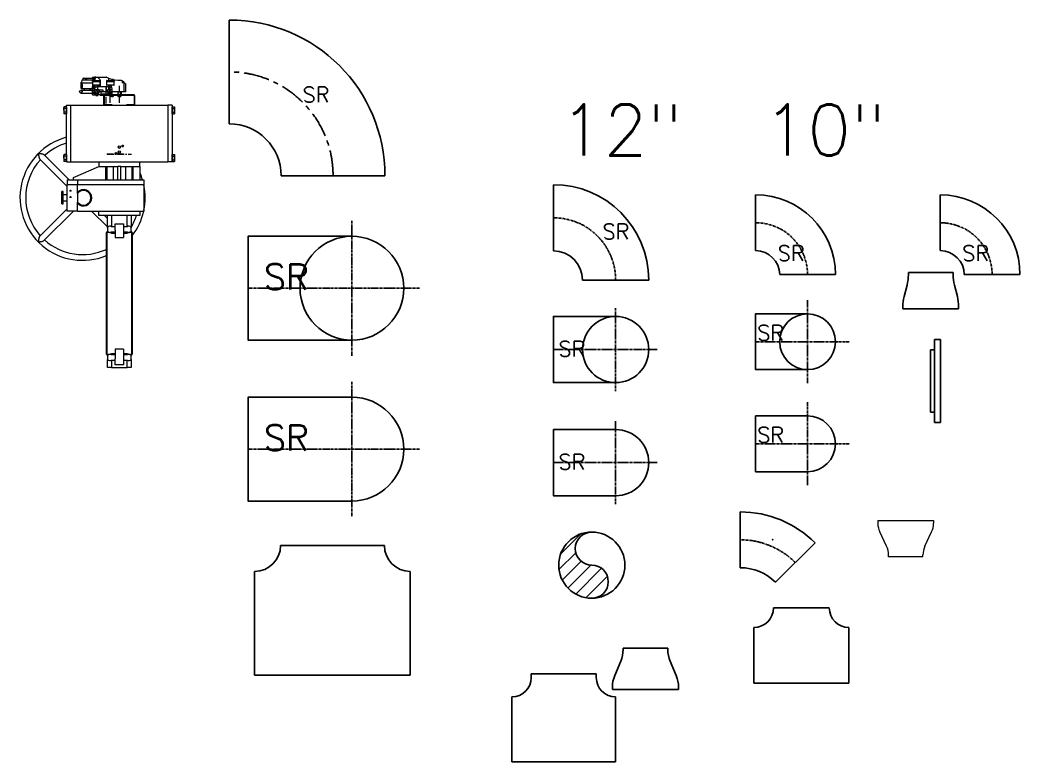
# Model space of a CAD drawing. Extents: x -122301 to 290600, y -29000 to 395522.
# Drawn here: x -121445 to -116550, y 29077 to 32709 of the extents above; entities that cross this region are included whole.
import ezdxf
from ezdxf.enums import TextEntityAlignment as Align

# ---------------------------------------------------------------- set-up
doc = ezdxf.new("R2010")
doc.units = 0
doc.header["$LTSCALE"] = 10
doc.linetypes.add('XFM7P20PV$0$CENTER', pattern=[2, 1.25, -0.25, 0.25, -0.25])
doc.linetypes.add('XFM7P20PV$0$CENTERX2', pattern=[20.32, 12.7, -2.54, 2.54, -2.54])
for name, color, linetype in [('XFM7P20PV$0$M-CWTR-CENT', 252, 'XFM7P20PV$0$CENTER'), ('XFM7P20PV$0$M-HVAC-TEXT', 252, 'Continuous'), ('XFM7P20PV$0$PIPE', 252, 'Continuous')]:
    doc.layers.add(name, color=color, linetype=linetype)
doc.layers.add('XFM7P20PV$0$M-PIPE--4', color=252, linetype='Continuous', lineweight=9)
doc.styles.add('XFM7P20PV$0$Standard', font='txt.shx', dxfattribs={"bigfont": 'chineset.shx'})

# ---------------------------------------------------------------- blocks, each defined once
blk = doc.blocks.new('XFM7P20PV$0$A$C2FAC25FF')
for p, q in [((0, 390.5), (0, 117.5)), ((390.5, 0), (117.5, 0))]:
    blk.add_line(p, q)
for radius in [390.5, 117.5]:
    blk.add_arc((0, 0), radius, 0, 90)
at = {"color": 1, "linetype": 'XFM7P20PV$0$CENTER'}
blk.add_arc((0, 0), 254, 0, 90, dxfattribs=at)
at = {"color": 0, "style": 'XFM7P20PV$0$Standard'}
blk.add_text('SR', height=75, dxfattribs=at).set_placement((108.1, 67.2))
blk = doc.blocks.new('XFM7P20PV$0$A$C4C7F1D6B')
at = {"color": 1, "linetype": 'XFM7P20PV$0$CENTER'}
for p, q in [((0, 203.2), (0, -203.2)), ((203.2, 0), (-254, 0))]:
    blk.add_line(p, q, dxfattribs=at)
at = {"color": 0}
blk.add_lwpolyline([(0, -136.5), (-254, -136.5), (-254, 136.5), (0, 136.5)], dxfattribs=at)
blk.add_circle((0, 0), 136.5, dxfattribs=at)
at = {"color": 0, "style": 'XFM7P20PV$0$Standard'}
blk.add_text('SR', height=75, dxfattribs=at).set_placement((-246.3, 6.2))
blk = doc.blocks.new('XFM7P20PV$0$A$C62BD0E7C')
at = {"color": 1, "linetype": 'XFM7P20PV$0$CENTER'}
for p, q in [((0, 203.2), (0, -203.2)), ((203.2, 0), (-254, 0))]:
    blk.add_line(p, q, dxfattribs=at)
at = {"color": 0}
blk.add_lwpolyline([(0, -136.5), (-254, -136.5), (-254, 136.5), (0, 136.5)], dxfattribs=at)
blk.add_arc((0, 0), 136.5, 270, 90, dxfattribs=at)
at = {"color": 0, "style": 'XFM7P20PV$0$Standard'}
blk.add_text('SR', height=75, dxfattribs=at).set_placement((-246.3, 6.2))
blk = doc.blocks.new('XFM7P20PV$0$A$C59A563D6')
blk.add_line((0, 344.7), (0, 71.6))
at = {"color": 0}
blk.add_line((365.9, 193.1), (172.9, 0), dxfattribs=at)
for radius in [517.5, 244.5]:
    blk.add_arc((0, -172.9), radius, 45, 90)
at = {"color": 1, "linetype": 'XFM7P20PV$0$CENTER'}
blk.add_arc((0, -172.9), 381, 45, 90, dxfattribs=at)
at = {"color": 0}
blk.add_point((157.8, 208.1), dxfattribs=at)
blk = doc.blocks.new('XFM7P20PV$0$R10-8')
for p, q in [((-10.95, 0), (10.95, 0)), ((-10.95, 0), (-10.95, -1.14)), ((10.95, 0), (10.95, -1.14)), ((-11.58, -6.09), (-13.03, -11.77)), ((11.58, -6.09), (13.03, -11.77)), ((-13.65, -17.78), (-13.65, -16.72)), ((13.65, -17.78), (-13.65, -17.78)), ((13.65, -17.78), (13.65, -16.72))]:
    blk.add_line(p, q)
for centre, start, end in [((-30.95, -1.14), 345.6601, 0), ((30.95, -1.14), 180, 194.3399), ((6.35, -16.72), 165.6601, 180), ((-6.35, -16.72), 0, 14.3399)]:
    blk.add_arc(centre, 20, start, end)
blk = doc.blocks.new('XFM7P20PV$0$R10-6')
for p, q in [((-8.41, 0), (-8.41, -0.92)), ((-8.41, 0), (8.41, 0)), ((8.41, 0), (8.41, -0.92)), ((-9.38, -5.21), (-12.69, -12.17)), ((9.38, -5.21), (12.69, -12.17)), ((-13.65, -17.78), (-13.65, -16.46)), ((13.65, -17.78), (-13.65, -17.78)), ((13.65, -17.78), (13.65, -16.46))]:
    blk.add_line(p, q)
for centre, start, end in [((-18.41, -0.92), 334.6007, 0), ((18.41, -0.92), 180, 205.3993), ((-3.65, -16.46), 154.6007, 180), ((3.65, -16.46), 0, 25.3993)]:
    blk.add_arc(centre, 10, start, end)
blk = doc.blocks.new('XFM7P20PV$0$SL250')
at = {"color": 3}
for p, q in [((1.905, -20.32), (1.905, 20.32)), ((4.92125, 20.32), (1.905, 20.32)), ((4.92125, -20.32), (4.92125, 20.32)), ((1.905, 15.24), (0, 15.24)), ((0, -15.24), (0, 15.24)), ((1.905, -15.24), (0, -15.24)), ((4.92125, -20.32), (1.905, -20.32))]:
    blk.add_line(p, q, dxfattribs=at)
blk = doc.blocks.new('XFM7P20PV$0$90h-20')
at = {"ltscale": 1000}
for p, q in [((4.36, 25.4), (4.36, 76.2)), ((29.76, 0), (80.56, 0))]:
    blk.add_line(p, q, dxfattribs=at)
for radius in [76.2, 25.4]:
    blk.add_arc((4.36, 0), radius, 0, 90, dxfattribs=at)
at = {"layer": 'XFM7P20PV$0$M-CWTR-CENT'}
blk.add_arc((4.36, 0), 50.8, 0, 90, dxfattribs=at)
at = {"style": 'XFM7P20PV$0$Standard'}
blk.add_text('SR', height=7.5, dxfattribs=at).set_placement((40.28, 35.92))
blk = doc.blocks.new('XFM7P20PV$0$A$C55B6002B')
at = {"color": 1, "linetype": 'XFM7P20PV$0$CENTER'}
for p, q in [((0, 330.2), (0, -330.2)), ((330.2, 0), (-508, 0))]:
    blk.add_line(p, q, dxfattribs=at)
at = {"color": 0}
blk.add_lwpolyline([(0, -254), (-508, -254), (-508, 254), (0, 254)], dxfattribs=at)
blk.add_arc((0, 0), 254, 270, 90, dxfattribs=at)
at = {"color": 0, "style": 'XFM7P20PV$0$Standard'}
blk.add_text('SR', height=125, dxfattribs=at).set_placement((-430.5, -7))
blk = doc.blocks.new('XFM7P20PV$0$A$C627536FE')
at = {"color": 1, "linetype": 'XFM7P20PV$0$CENTER'}
for p, q in [((0, 330.2), (0, -330.2)), ((330.2, 0), (-508, 0))]:
    blk.add_line(p, q, dxfattribs=at)
at = {"color": 0}
blk.add_lwpolyline([(0, -254), (-508, -254), (-508, 254), (0, 254)], dxfattribs=at)
blk.add_circle((0, 0), 254, dxfattribs=at)
at = {"color": 0, "style": 'XFM7P20PV$0$Standard'}
blk.add_text('SR', height=125, dxfattribs=at).set_placement((-430.5, -7))
blk = doc.blocks.new('XFM7P20PV$0$控制閥 500A ON OFF')
at = {"linetype": 'Continuous', "lineweight": 15}
for p, q in [((-247.9, 1033), (-249.8, 1033)), ((-249.8, 1003), (-249.8, 1033)), ((-247, 1044), (-247.9, 1033)), ((-194.5, 1044), (-247, 1044)), ((-194.9, 1029), (-246.7, 1029)), ((-239.3, 1054), (-242.3, 1051)), ((-242.3, 1051), (-242.3, 1044)), ((-229.7, 1051), (-242.3, 1051)), ((-239.3, 1054), (-228.5, 1054)), ((-228.5, 1054), (-229.7, 1051)), ((-229.7, 1051), (-229.7, 1047)), ((-229.7, 1047), (-222.4, 1047)), ((-228.5, 1054), (-227.6, 1054)), ((-227.7, 1054), (-221.2, 1054)), ((-225.5, 1049), (-227.6, 1054)), ((-222.4, 1049), (-225.6, 1049)), ((-225.5, 1047), (-225.5, 1049)), ((-222.4, 1051), (-221.2, 1054)), ((-222.4, 1047), (-222.4, 1051)), ((-194.5, 1051), (-222.4, 1051)), ((-221.2, 1054), (-194.5, 1054)), ((-196.3, 1040), (-196.3, 1036.9)), ((-195.9, 1036.5), (-156.6, 1036.5)), ((-194.9, 1036.5), (-194.9, 1020.5)), ((-194.8, 1041.5), (-157.7, 1041.5)), ((-194.5, 1058), (-194.5, 1041.5)), ((-194.5, 1058), (-189.6, 1058)), ((-189.6, 1041.5), (-189.6, 1058)), ((-189.6, 1058), (-185.3, 1058)), ((-185.3, 1058), (-185.3, 1041.5)), ((-178.8, 1058), (-185.3, 1058)), ((-184.2, 1041.5), (-182.6, 1050.6)), ((-182.4, 1051.9), (-182.6, 1050.6)), ((-182.4, 1051.9), (-181.8, 1055.5)), ((-178.8, 1058), (-127.5, 1058)), ((-157.6, 1020.5), (-157.6, 1036.5)), ((-157.2, 1042.9), (-157.2, 1041.4)), ((-157.2, 1036.5), (-157.2, 1014)), ((-156.3, 1036.9), (-156.3, 1040)), ((-126.9, 1040), (-126.9, 1036.9)), ((-126.5, 1036.5), (-87.3, 1036.5)), ((-125.5, 1036.5), (-125.5, 1020.5)), ((-125.4, 1041.5), (-88.4, 1041.5)), ((-115.5, 1050.4), (-115.4, 1051.1)), ((-115.5, 1041.5), (-115.5, 1050.4)), ((-100.6, 1049), (-97.3, 1049)), ((-97.3, 1049), (-94, 1049)), ((-94, 1047.4), (-94, 1049)), ((-88.3, 1020.5), (-88.3, 1036.5)), ((-86.9, 1036.9), (-86.9, 1040)), ((-50.3, 1040), (-50.1, 1039.9)), ((-50.1, 1039.9), (-50.1, 1030)), ((-39.5, 1031.2), (-50.1, 1039.9)), ((-39.5, 1030), (-50.1, 1030)), ((-39.5, 1030), (-39.5, 1031.2)), ((-39.5, 1031.2), (-39.3, 1031.1)), ((-39.3, 986), (-39.3, 1031.1)), ((-195.3, 992.9), (-251.8, 992.9)), ((-251.8, 980.5), (-195.3, 980.5)), ((-249.8, 1003), (-246, 1003)), ((-246, 1003), (-245.8, 1001)), ((-197.3, 1001), (-245.8, 1001)), ((-235.9, 1001), (-235.9, 993.7)), ((-234.3, 993.4), (-234.3, 1001)), ((-231.7, 992.9), (-234.3, 993.4)), ((-197.3, 1001), (-197.3, 1003)), ((-192.3, 1003), (-197.3, 1003)), ((-195.3, 1001), (-197.3, 1001)), ((-195.3, 1002), (-185.3, 1002)), ((-195.3, 994.5), (-195.3, 1002)), ((-195.3, 994.5), (-185.3, 994.5)), ((-195.3, 991.4), (-195.3, 994.5)), ((-195.3, 983.6), (-195.3, 991.4)), ((-195.3, 991.4), (-185.3, 991.4)), ((-195.3, 983.6), (-185.3, 983.6)), ((-195.3, 979.7), (-195.3, 983.6)), ((-195.3, 979.7), (-185.3, 979.7)), ((-195.3, 971.4), (-195.3, 979.7)), ((-194.5, 1019.5), (-194.5, 1013)), ((-194.5, 1006), (-194.5, 1013)), ((-185.3, 1013), (-194.5, 1013)), ((-185.3, 1006), (-194.5, 1006)), ((-159.1, 1019), (-193.4, 1019)), ((-192.3, 1003), (-192.3, 1002)), ((-185.3, 1003), (-192.3, 1003)), ((-189.6, 1013), (-189.6, 1019)), ((-185.3, 1019), (-185.3, 1013)), ((-185.3, 991.4), (-185.3, 1013)), ((-185.3, 1013), (-181.3, 1013)), ((-185.3, 983.6), (-185.3, 991.4)), ((-185, 986), (-185.3, 986)), ((-185.3, 979.7), (-185.3, 983.6)), ((-185.3, 971.4), (-185.3, 979.7)), ((-185, 996.2), (-185, 985.3)), ((-162.5, 996.2), (-185, 996.2)), ((-183.7, 1011), (-184.3, 996.2)), ((-183.7, 1019), (-183.7, 1014)), ((-181.3, 1014), (-183.7, 1014)), ((-183.7, 1011), (-168.8, 1011)), ((-181.3, 1011), (-181.3, 1019)), ((-173.9, 990.6), (-178.4, 988)), ((-178.4, 988), (-178.4, 982.3)), ((-178.4, 982.3), (-173.9, 979.7)), ((-178.4, 975.7), (-178.4, 982.3)), ((-173.9, 975.7), (-173.9, 979.7)), ((-168.4, 988), (-172.9, 990.6)), ((-172.9, 979.7), (-168.4, 982.3)), ((-172.9, 975.7), (-172.9, 979.7)), ((-171.3, 1011), (-171.3, 1019)), ((-170.4, 1014), (-171.3, 1014)), ((-170.4, 1013), (-171.3, 1013)), ((-170.4, 1014), (-157.2, 1014)), ((-170.4, 1013), (-128.2, 1013)), ((-168.3, 996.2), (-168.8, 1011)), ((-168.4, 982.3), (-168.4, 988)), ((-168.4, 975.7), (-168.4, 982.3)), ((-162.5, 985.3), (-162.5, 996.2)), ((-162, 986), (-162.5, 986)), ((-142, 994.5), (-162, 994.5)), ((-162, 994.5), (-162, 994.5)), ((-162, 994.5), (-162, 986)), ((-142, 986), (-162, 986)), ((-152.5, 971), (-152.5, 986)), ((-142, 986), (-142, 994.5)), ((-127, 986), (-142, 986)), ((-127, 1013), (-128.2, 1013)), ((-126, 1013), (-127, 1013)), ((-127, 986), (-127, 1013)), ((-120.6, 986), (-127, 986)), ((-126, 1013), (-115.5, 1013)), ((-89.7, 1019), (-124.1, 1019)), ((-120.6, 996), (-120.6, 985.1)), ((-98.1, 996), (-120.6, 996)), ((-119.4, 980.1), (-119.4, 976)), ((-115.5, 1013), (-115.5, 1019)), ((-115.5, 996), (-115.5, 1013)), ((-114.4, 1011), (-114.9, 996)), ((-114.4, 1011), (-99.4, 1011)), ((-109.9, 990.6), (-114.4, 988)), ((-114.4, 988), (-114.4, 982.3)), ((-114.4, 982.3), (-109.9, 979.7)), ((-114.4, 975.7), (-114.4, 982.3)), ((-111.9, 1011), (-111.9, 1019)), ((-109.9, 975.7), (-109.9, 979.7)), ((-104.4, 988), (-108.9, 990.6)), ((-108.9, 979.7), (-104.4, 982.3)), ((-108.9, 975.7), (-108.9, 979.7)), ((-104.4, 982.3), (-104.4, 988)), ((-104.4, 975.7), (-104.4, 982.3)), ((-101.9, 1011), (-101.9, 1019)), ((-99.5, 979.7), (-99.5, 971)), ((-99.5, 979.7), (-99.5, 971)), ((-98.9, 996), (-99.4, 1011)), ((-98.1, 985.1), (-98.1, 996)), ((-39.3, 986), (-98.1, 986)), ((-71.5, 986), (-71.5, 971)), ((-55.5, 971), (-55.5, 986)), ((-53, 971), (-53, 986)), ((-39.1, 986), (-39.3, 986)), ((-31.5, 986), (-39.1, 986)), ((-31.5, 1013), (-31.5, 1024.7)), ((-31.5, 986), (-31.5, 1013)), ((-195.3, 971.4), (-185.3, 971.4)), ((-185.3, 976), (-180.1, 976)), ((-185.3, 971), (-185.3, 971.4)), ((-179, 971), (-179, 971)), ((-179, 971), (-178.4, 971)), ((-178.4, 975.7), (-178.4, 968.7)), ((-175.9, 975.7), (-178.4, 975.7)), ((-178.4, 968.7), (-168.4, 968.7)), ((-173.9, 975.7), (-175.9, 975.7)), ((-172.9, 975.7), (-173.9, 975.7)), ((-170.9, 975.7), (-172.9, 975.7)), ((-168.4, 975.7), (-170.9, 975.7)), ((-168.4, 968.7), (-168.4, 975.7)), ((-152.5, 971), (-168.4, 971)), ((-156.5, 971), (-156.5, 969)), ((-140.5, 969), (-156.5, 969)), ((-152.5, 976), (-119.4, 976)), ((-135.8, 971), (-152.5, 971)), ((-140.5, 969), (-140.5, 971)), ((-138.5, 923.7), (-138.5, 968.3)), ((-136.5, 923.7), (-136.5, 968.3)), ((-114.4, 971), (-135.8, 971)), ((-114.4, 969), (-135.8, 969)), ((-114.4, 975.7), (-114.4, 968.7)), ((-111.9, 975.7), (-114.4, 975.7)), ((-114.4, 968.7), (-104.4, 968.7)), ((-109.9, 975.7), (-111.9, 975.7)), ((-108.9, 975.7), (-109.9, 975.7)), ((-109, 968.4), (-109, 964.1)), ((-109, 968.4), (-107.1, 968.4)), ((-109, 964.1), (-108, 963.5)), ((-106.9, 975.7), (-108.9, 975.7)), ((-108, 968.7), (-108, 968.4)), ((-108, 963.5), (-107.1, 963.5)), ((-107.1, 968.4), (-105.3, 968.4)), ((-101.5, 963.5), (-107.1, 963.5)), ((-104.4, 975.7), (-106.9, 975.7)), ((-105.3, 968.4), (-105.3, 964.1)), ((-105.3, 968.4), (-101.5, 968.4)), ((-104.4, 968.7), (-104.4, 975.7)), ((8.8, 971), (-104.4, 971)), ((8.8, 969), (-104.4, 969)), ((-101.5, 968.4), (-97.7, 968.4)), ((-101.5, 963.5), (-95.9, 963.5)), ((-97.7, 968.4), (-97.7, 964.1)), ((-97.7, 968.4), (-95.9, 968.4)), ((-95.9, 968.4), (-94, 968.4)), ((-95.9, 963.5), (-95, 963.5)), ((-95, 968.4), (-95, 969)), ((-95, 963.5), (-94, 964.1)), ((-94, 968.4), (-94, 964.1)), ((-71, 968.4), (-71, 964.1)), ((-71, 968.4), (-69.1, 968.4)), ((-71, 964.1), (-70, 963.5)), ((-70, 969), (-70, 968.4)), ((-70, 963.5), (-69.1, 963.5)), ((-69.1, 968.4), (-67.3, 968.4)), ((-63.5, 963.5), (-69.1, 963.5)), ((-67.3, 968.4), (-67.3, 964.1)), ((-67.3, 968.4), (-63.5, 968.4)), ((-63.5, 968.4), (-59.7, 968.4)), ((-63.5, 963.5), (-57.9, 963.5)), ((-59.7, 968.4), (-59.7, 964.1)), ((-59.7, 968.4), (-57.9, 968.4)), ((-57.9, 968.4), (-56, 968.4)), ((-57.9, 963.5), (-57, 963.5)), ((-57, 968.4), (-57, 969)), ((-57, 963.5), (-56, 964.1)), ((-56, 968.4), (-56, 964.1)), ((9.5, 968.3), (9.5, 923.7)), ((11.5, 968.3), (11.5, 923.7)), ((-333, 913.3), (-334.4, 911)), ((-334.4, 911), (-334.4, 909)), ((-334.4, 896), (-334.4, 909)), ((-334.4, 896), (-334.4, 883)), ((-334.4, 883), (-334.4, 881)), ((-322.3, 913.3), (-333, 913.3)), ((-322.3, 904.7), (-333, 904.7)), ((-322.3, 887.3), (-333, 887.3)), ((-322.3, 913.3), (-322.3, 909)), ((-321.5, 911), (-322.3, 911)), ((-322.3, 909), (-322.3, 904.7)), ((-322.3, 904.7), (-322.3, 896)), ((-322.3, 896), (-322.3, 887.3)), ((-322.3, 887.3), (-322.3, 883)), ((-322.3, 883), (-322.3, 878.7)), ((-321.5, 921), (-301.5, 921)), ((-321.5, 912.1), (-321.5, 921)), ((-321.5, 808.8), (-321.5, 912.1)), ((-301.5, 912.1), (-301.5, 921)), ((-301.5, 921), (174.5, 921)), ((-301.5, 808.8), (-301.5, 912.1)), ((-98.5, 923), (-135.8, 923)), ((-98.5, 921), (-98.5, 923)), ((-28.5, 921), (-28.5, 923)), ((8.8, 923), (-28.5, 923)), ((194.5, 921), (174.5, 921)), ((174.5, 921), (174.5, 912.1)), ((174.5, 912.1), (174.5, 808.8)), ((194.5, 921), (194.5, 912.1)), ((194.5, 912.1), (194.5, 808.8)), ((195.3, 911), (194.5, 911)), ((195.3, 909), (195.3, 913.3)), ((195.3, 913.3), (206, 913.3)), ((195.3, 904.7), (195.3, 909)), ((195.3, 904.7), (206, 904.7)), ((195.3, 896), (195.3, 904.7)), ((195.3, 887.3), (195.3, 896)), ((195.3, 887.3), (206, 887.3)), ((195.3, 883), (195.3, 887.3)), ((195.3, 878.7), (195.3, 883)), ((207.4, 911), (206, 913.3)), ((207.4, 909), (207.4, 911)), ((207.4, 896), (207.4, 909)), ((207.4, 883), (207.4, 896)), ((207.4, 881), (207.4, 883)), ((-334.4, 881), (-333, 878.7)), ((-322.3, 878.7), (-333, 878.7)), ((-322.3, 881), (-321.5, 881)), ((194.5, 881), (195.3, 881)), ((195.3, 878.7), (206, 878.7)), ((206, 878.7), (207.4, 881)), ((-321.5, 802.7), (-321.5, 808.8)), ((-321.5, 644), (-321.5, 802.7)), ((-301.5, 802.7), (-301.5, 808.8)), ((-301.5, 644), (-301.5, 802.7)), ((174.5, 808.8), (174.5, 802.7)), ((174.5, 802.7), (174.5, 644)), ((194.5, 808.8), (194.5, 802.7)), ((194.5, 802.7), (194.5, 644)), ((-452.8, 656.9), (-318.5, 522.3)), ((-309.5, 555), (-432, 677.7)), ((-333, 679.3), (-334.4, 677)), ((-334.4, 677), (-334.4, 675)), ((-334.4, 662), (-334.4, 675)), ((-334.4, 662), (-334.4, 649)), ((-334.4, 649), (-334.4, 647)), ((-334.4, 647), (-333, 644.7)), ((-322.3, 679.3), (-333, 679.3)), ((-322.3, 670.7), (-333, 670.7)), ((-322.3, 653.3), (-333, 653.3)), ((-322.3, 644.7), (-333, 644.7)), ((-322.3, 679.3), (-322.3, 675)), ((-321.5, 677), (-322.3, 677)), ((-322.3, 675), (-322.3, 670.7)), ((-322.3, 670.7), (-322.3, 662)), ((-322.3, 662), (-322.3, 653.3)), ((-322.3, 653.3), (-322.3, 649)), ((-322.3, 649), (-322.3, 644.7)), ((-322.3, 647), (-321.5, 647)), ((-321.5, 644), (-301.5, 644)), ((-301.5, 644), (174.5, 644)), ((-164.5, 644), (-164.5, 621)), ((37.5, 621), (37.5, 644)), ((194.5, 644), (174.5, 644)), ((195.3, 677), (194.5, 677)), ((194.5, 647), (195.3, 647)), ((195.3, 675), (195.3, 679.3)), ((195.3, 679.3), (206, 679.3)), ((195.3, 670.7), (195.3, 675)), ((195.3, 670.7), (206, 670.7)), ((195.3, 662), (195.3, 670.7)), ((195.3, 653.3), (195.3, 662)), ((195.3, 649), (195.3, 653.3)), ((195.3, 653.3), (206, 653.3)), ((195.3, 644.7), (195.3, 649)), ((195.3, 644.7), (206, 644.7)), ((207.4, 677), (206, 679.3)), ((206, 644.7), (207.4, 647)), ((207.4, 675), (207.4, 677)), ((207.4, 662), (207.4, 675)), ((207.4, 649), (207.4, 662)), ((207.4, 647), (207.4, 649)), ((-288.5, 566.7), (-164.5, 621)), ((-164.5, 621), (-164.2, 621)), ((-164.2, 621), (-70.9, 621)), ((-131.5, 621), (-131.5, 555)), ((-124.6, 621), (-124.6, 555)), ((-93.4, 621), (-93.4, 555)), ((-55.9, 621), (-70.9, 621)), ((-70.9, 555), (-70.9, 621)), ((-55.9, 621), (37.5, 621)), ((-55.9, 555), (-55.9, 621)), ((-33.6, 621), (-33.6, 555)), ((-2.4, 621), (-2.4, 555)), ((4.5, 620.8), (4.5, 621)), ((4.5, 620.8), (37.5, 621)), ((4.5, 555), (4.5, 620.8)), ((37.5, 621), (37.4, 555)), ((-318.5, 555), (-318.5, 533)), ((-318.5, 555), (-268.5, 555)), ((-288.5, 555), (-288.5, 566.7)), ((-268.5, 555), (-268.5, 533)), ((-268.5, 555), (-63.5, 555)), ((-63.5, 555), (56.5, 555)), ((56.5, 555), (56.5, 533)), ((-338.5, 498), (-345.5, 498)), ((-345.5, 438), (-345.5, 498)), ((-338.5, 438), (-338.5, 498)), ((-318.5, 533), (-268.5, 533)), ((-318.5, 403), (-318.5, 533)), ((-268.5, 533), (-63.5, 533)), ((-268.5, 494.5), (-268.5, 533)), ((-268.5, 494.5), (-268.5, 441.5)), ((-267.9, 494.2), (-268.5, 494.5)), ((-267.6, 488.9), (-267.9, 494.2)), ((-63.5, 533), (56.5, 533)), ((56.5, 533), (56.5, 403)), ((-318.5, 483), (-338.5, 483)), ((-338.5, 453), (-318.5, 453)), ((-267.9, 441.8), (-268.5, 441.5)), ((-268.5, 403), (-268.5, 441.5)), ((-267.9, 441.8), (-267.6, 447.1)), ((-267.6, 488.9), (-267.6, 447.1)), ((-318.5, 414), (-453.2, 279.5)), ((-432.4, 258.7), (-287.8, 403)), ((-345.5, 438), (-338.5, 438)), ((-268.5, 403), (-318.5, 403)), ((-268.5, 403), (-63.5, 403)), ((-199.4, 403), (-121.5, 324.9)), ((-165, 403), (-165, 383)), ((-63.5, 403), (56.5, 403)), ((38, 383), (38, 403)), ((-165, 383), (38, 383)), ((-121.5, 366.5), (-137.9, 383)), ((-123.5, 365), (-121.5, 365)), ((-123.5, 365), (-123.5, 361)), ((-123.5, 361), (-123.5, 350)), ((-123.5, 361), (-121.5, 361)), ((-123.5, 350), (-121.5, 350)), ((-121.5, 323.1), (-121.5, 383)), ((-101.5, 383), (-101.5, 326.2)), ((-25.5, 326.2), (-25.5, 383)), ((-5.5, 383), (-5.5, 323.1)), ((-3.5, 365), (-5.5, 365)), ((-3.5, 350), (-5.5, 350)), ((-3.5, 350), (-3.5, 365)), ((-124, 301), (-127, 298)), ((-127, 0), (-127, 298)), ((-121.5, 301), (-124, 301)), ((-124, 301), (-124, 0)), ((-121.5, 323.1), (-121.5, 304)), ((-121.5, 298.6), (-121.5, 304)), ((-83.5, 326.2), (-101.5, 326.2)), ((-101.5, 301), (-83.5, 301)), ((-101.5, 301), (-101.5, 295.4)), ((-101.5, 295.4), (-83.5, 295.4)), ((-83.5, 340), (-43.5, 340)), ((-83.5, 310), (-83.5, 340)), ((-83.5, 310), (-83.5, 273.8)), ((-43.5, 340), (-43.5, 310)), ((-25.5, 326.2), (-43.5, 326.2)), ((-43.5, 310), (-43.5, 273.8)), ((-43.5, 301), (-25.5, 301)), ((-43.5, 295.4), (-25.5, 295.4)), ((-25.5, 295.4), (-25.5, 301)), ((-5.5, 304), (-5.5, 323.1)), ((-5.5, 304), (-5.5, 298.6)), ((-3, 301), (-5.5, 301)), ((0, 298), (-3, 301)), ((-3, 0), (-3, 301)), ((0, 298), (0, 0)), ((-83.5, 273.8), (-43.5, 273.8)), ((-127, -298), (-127, 0)), ((-124, 0), (-124, -301)), ((-3, -301), (-3, 0)), ((0, 0), (0, -298)), ((-43.5, -273.8), (-83.5, -273.8)), ((-83.5, -273.8), (-83.5, -320)), ((-43.5, -273.8), (-43.5, -320)), ((-127, -298), (-124, -301)), ((-124, -301), (-121.5, -301)), ((-121.5, -304), (-121.5, -298.6)), ((-121.5, -304), (-121.5, -323.1)), ((-121.5, -363), (-121.5, -323.1)), ((-83.5, -295.4), (-101.5, -295.4)), ((-101.5, -295.4), (-101.5, -301)), ((-83.5, -301), (-101.5, -301)), ((-101.5, -326.2), (-83.5, -326.2)), ((-101.5, -326.2), (-101.5, -363)), ((-83.5, -350), (-83.5, -320)), ((-25.5, -295.4), (-43.5, -295.4)), ((-25.5, -301), (-43.5, -301)), ((-43.5, -320), (-43.5, -350)), ((-43.5, -326.2), (-25.5, -326.2)), ((-25.5, -301), (-25.5, -295.4)), ((-25.5, -363), (-25.5, -326.2)), ((-5.5, -298.6), (-5.5, -304)), ((-5.5, -301), (-3, -301)), ((-5.5, -323.1), (-5.5, -304)), ((-5.5, -323.1), (-5.5, -363)), ((-3, -301), (0, -298)), ((-101.5, -363), (-121.5, -363)), ((-101.5, -363), (-25.5, -363)), ((-43.5, -350), (-83.5, -350)), ((-5.5, -363), (-25.5, -363))]:
    blk.add_line(p, q, dxfattribs=at)
at = {"linetype": 'XFM7P20PV$0$CENTERX2', "lineweight": 0, "ltscale": 0.25}
for p, q in [((-129.5, 1012), (-129.5, 926)), ((-110.5, 1015), (-110.5, 932)), ((-63.5, 1015), (-63.5, 932)), ((-42.5, 681), (-125.5, 681)), ((-122.5, 681), (-4.5, 681))]:
    blk.add_line(p, q, dxfattribs=at)
at = {"linetype": 'Continuous', "lineweight": 15, "flags": 128}
for points in [[(-39.3, 1031.1), (-37.5, 1029.6), (-35.9, 1028.3), (-34.6, 1027.2), (-33.5, 1026.3), (-32.6, 1025.6), (-32, 1025.1), (-31.6, 1024.8), (-31.5, 1024.7)], [(-234.3, 993.4), (-235.2, 993.5), (-235.8, 993.6), (-235.9, 993.7)]]:
    blk.add_lwpolyline(points, dxfattribs=at)
at = {"linetype": 'Continuous', "lineweight": 15}
for centre, radius in [((-251.8, 986.7), 6.22), ((-79.5, 686), 4), ((-63.5, 716), 6), ((-63.5, 692), 6), ((-47.5, 722), 4), ((-302.5, 502.5), 2.5), ((-302.5, 471.5), 2.5)]:
    blk.add_circle(centre, radius, dxfattribs=at)
for centre, radius, start, end in [((-194.8, 1040), 1.48, 90, 180), ((-195.9, 1036.9), 0.381, 180, 270), ((-178.8, 1055), 3, 90, 169.937), ((-176.3, 1035.8), 20.7, 26.3006, 97.4057), ((-157.7, 1040), 1.48, 0, 90), ((-156.6, 1036.9), 0.381, 270, 0), ((-127.5, 1055), 3, 66.9655, 90), ((-125.4, 1040), 1.48, 90, 180), ((-126.5, 1036.9), 0.381, 180, 270), ((-53.9, 1228.1), 185.1, 246.9655, 249.4407), ((-53.9, 1228.1), 185.1, 249.4407, 250.4524), ((-53.9, 1228.1), 185.1, 250.4524, 269.6727), ((-88.4, 1040), 1.48, 0, 90), ((-87.3, 1036.9), 0.381, 270, 0), ((-192.3, 1001), 14.9, 180, 212.7417), ((-193.4, 1020.5), 1.48, 180, 270), ((-173.8, 985.3), 11.3, 180, 245.9483), ((-173.4, 985.1), 5.5, 84.62, 95.38), ((-173.4, 985.1), 5.5, 264.62, 275.38), ((-173.8, 985.3), 11.3, 298.7722, 0), ((-159.1, 1020.5), 1.48, 270, 0), ((-124.1, 1020.5), 1.48, 180, 270), ((-109.4, 985.1), 11.2, 180, 243.6122), ((-109.4, 985.1), 5.5, 84.62, 95.38), ((-109.4, 985.1), 5.5, 264.62, 275.38), ((-109.4, 985.1), 11.3, 296.3878, 0), ((-89.7, 1020.5), 1.48, 270, 0), ((-135.8, 968.3), 2.74, 90, 180), ((-135.8, 968.3), 0.737, 90, 180), ((8.8, 968.3), 2.74, 0, 90), ((8.8, 968.3), 0.737, 0, 90), ((-135.8, 923.7), 2.74, 180, 270), ((-135.8, 923.7), 0.737, 180, 270), ((8.8, 923.7), 2.74, 270, 0), ((8.8, 923.7), 0.737, 270, 0), ((-243.5, 468), 306.2, 104.7597, 292.3655), ((-243.5, 468), 278.2, 106.2846, 131.9031), ((-79.5, 686), 4, 180, 270), ((-79.5, 686), 4, 269.9999, 0), ((-63.5, 716), 6, 180, 270), ((-63.5, 692), 6, 180, 269.9999), ((-63.5, 716), 6, 270, 360), ((-63.5, 692), 6, 270, 360), ((-47.5, 722), 4, 180, 270), ((-47.5, 722), 4, 270, 0), ((-243.5, 468), 278.2, 137.9657, 221.9031), ((-441.5, 666.5), 21.6, 122.7038, 147.165), ((-243.5, 468), 306.2, 16.5087, 23.4139), ((-238.5, 468), 40, 221.4096, 138.5904), ((-238.5, 468), 39.4, 221.7458, 138.2542), ((-238.5, 468), 35.8, 215.6114, 144.3886), ((-243.5, 468), 306.2, 348.4828, 11.5172), ((-243.5, 468), 306.2, 322.6858, 347.7426), ((-243.5, 468), 278.2, 328.827, 342.2073), ((-109.8, 313.6), 15.1, 56.4597, 140.6906), ((-109.8, 313.6), 15.1, 219.3094, 303.5403), ((-159.5, 0), 301, 78.8901, 82.7473), ((-17.2, 313.6), 15.1, 39.3094, 123.5403), ((-17.2, 313.6), 15.1, 236.4597, 320.6906), ((32.5, 0), 301, 97.2527, 101.1099), ((-442, 270), 21.6, 212.7041, 237.1648), ((-243.5, 468), 278.2, 227.9657, 294.7599), ((-159.5, 0), 301, 277.2527, 281.1099), ((-109.8, -313.6), 15.1, 56.4597, 140.6906), ((-109.8, -313.6), 15.1, 219.3094, 303.5403), ((32.5, 0), 301, 258.8901, 262.7473), ((-17.2, -313.6), 15.1, 39.3094, 123.5403), ((-17.2, -313.6), 15.1, 236.4597, 320.6906)]:
    blk.add_arc(centre, radius, start, end, dxfattribs=at)
for centre, major_axis, ratio, start_param, end_param in [((-154.8, 981), (449.5, 0), 0.022246, 4.644526, 4.66), ((178.4, 981), (-344, 0), 0.029072, 0.523599, 0.545179)]:
    blk.add_ellipse(centre, major_axis=major_axis, ratio=ratio, start_param=start_param, end_param=end_param, dxfattribs=at)
for points, knots in [([(-247.9, 1033), (-247.9, 1033), (-247.9, 1033), (-247.8, 1032.6), (-247.5, 1031.8), (-247.2, 1030.7), (-246.9, 1029.6), (-246.7, 1029)], [0, 0, 0, 0, 0.111907, 0.330834, 0.539424, 0.753561, 1, 1, 1, 1]), ([(-246, 1003), (-246, 1003), (-246, 1003), (-245.9, 1003.4), (-245.6, 1004.2), (-245.2, 1005.3), (-244.7, 1006.8), (-244.3, 1008.6), (-243.8, 1010.7), (-243.6, 1013), (-243.5, 1015.5), (-243.6, 1017.9), (-243.9, 1020.2), (-244.4, 1022.4), (-245, 1024.5), (-245.8, 1026.8), (-246.4, 1028.2), (-246.7, 1029)], [0, 0, 0, 0, 0.037387, 0.104724, 0.168793, 0.234543, 0.302068, 0.371375, 0.441895, 0.51469, 0.581145, 0.649887, 0.711129, 0.774017, 0.838069, 0.90361, 1, 1, 1, 1]), ([(-182.6, 1050.6), (-182.9, 1049), (-183.4, 1046), (-183.6, 1043), (-183.6, 1041.5)], [0, 0, 0, 0, 0.5133792, 1, 1, 1, 1]), ([(-178.9, 1056.4), (-179.1, 1056.4), (-179.5, 1056.3), (-180.3, 1055.9), (-181.4, 1054.7), (-182.1, 1053.3), (-182.3, 1052.2), (-182.4, 1051.9)], [0, 0, 0, 0, 0.061827, 0.219757, 0.465993, 0.843311, 1, 1, 1, 1]), ([(-157.2, 1042.9), (-157.3, 1043.2), (-157.3, 1043.8), (-157.4, 1044.5), (-157.6, 1044.9), (-157.7, 1045)], [0, 0, 0, 0, 0.347942, 0.734737, 1, 1, 1, 1]), ([(-115.8, 1053.7), (-115.8, 1053.7), (-115.7, 1053.6), (-115.5, 1053.4), (-115.3, 1052.8), (-115.2, 1052.1), (-115.4, 1051.4), (-115.4, 1051.1)], [0, 0, 0, 0, 0.003105, 0.274178, 0.524471, 0.761994, 1, 1, 1, 1]), ([(-54.9, 1043), (-54.9, 1043), (-54.6, 1043), (-54, 1042.9), (-53.4, 1042.5), (-53.1, 1042.3)], [0, 0, 0, 0, 0.003939, 0.453591, 1, 1, 1, 1]), ([(-53.1, 1042.3), (-52.7, 1042), (-51.9, 1041.4), (-50.9, 1040.5), (-50.3, 1040)], [0, 0, 0, 0, 0.397523, 1, 1, 1, 1]), ([(-185.3, 1013), (-185, 1014.8), (-184.6, 1016.8), (-184.5, 1018.9), (-184.5, 1019)], [0, 0, 0, 0, 0.926768, 1, 1, 1, 1]), ([(-107.1, 963.5), (-107.2, 963.5), (-107.8, 963.5), (-108.4, 963.8), (-109, 964.1)], [0, 0, 0, 0, 0.070215, 1, 1, 1, 1]), ([(-105.3, 964.1), (-105.6, 963.9), (-106.2, 963.6), (-106.8, 963.5), (-107.1, 963.5)], [0, 0, 0, 0, 0.495458, 1, 1, 1, 1]), ([(-101.5, 963.5), (-101.8, 963.5), (-103.1, 963.5), (-104.3, 963.8), (-105.3, 964.1)], [0, 0, 0, 0, 0.241852, 1, 1, 1, 1]), ([(-97.7, 964.1), (-98, 964), (-99.2, 963.7), (-100.5, 963.6), (-101.5, 963.5)], [0, 0, 0, 0, 0.2237132, 1, 1, 1, 1]), ([(-95.9, 963.5), (-95.9, 963.5), (-96.5, 963.5), (-97.2, 963.8), (-97.7, 964.1)], [0, 0, 0, 0, 0.070215, 1, 1, 1, 1]), ([(-94, 964.1), (-94.3, 963.9), (-94.9, 963.6), (-95.6, 963.5), (-95.9, 963.5)], [0, 0, 0, 0, 0.495458, 1, 1, 1, 1]), ([(-69.1, 963.5), (-69.2, 963.5), (-69.8, 963.5), (-70.4, 963.8), (-71, 964.1)], [0, 0, 0, 0, 0.070215, 1, 1, 1, 1]), ([(-67.3, 964.1), (-67.6, 963.9), (-68.2, 963.6), (-68.8, 963.5), (-69.1, 963.5)], [0, 0, 0, 0, 0.495458, 1, 1, 1, 1]), ([(-63.5, 963.5), (-63.8, 963.5), (-65.1, 963.5), (-66.3, 963.8), (-67.3, 964.1)], [0, 0, 0, 0, 0.241851, 1, 1, 1, 1]), ([(-59.7, 964.1), (-60, 964), (-61.2, 963.7), (-62.5, 963.6), (-63.5, 963.5)], [0, 0, 0, 0, 0.2237133, 1, 1, 1, 1]), ([(-57.9, 963.5), (-57.9, 963.5), (-58.5, 963.5), (-59.2, 963.8), (-59.7, 964.1)], [0, 0, 0, 0, 0.070215, 1, 1, 1, 1]), ([(-56, 964.1), (-56.3, 963.9), (-56.9, 963.6), (-57.6, 963.5), (-57.9, 963.5)], [0, 0, 0, 0, 0.495458, 1, 1, 1, 1]), ([(-334.4, 909), (-334.4, 909.1), (-334.4, 909.9), (-334.1, 911.3), (-333.4, 912.7), (-333, 913.3)], [0, 0, 0, 0, 0.070104, 0.530791, 1, 1, 1, 1]), ([(-333, 904.7), (-333.4, 905.4), (-334.2, 906.8), (-334.3, 908.3), (-334.4, 909)], [0, 0, 0, 0, 0.495458, 1, 1, 1, 1]), ([(-334.4, 896), (-334.4, 896.7), (-334.3, 898.5), (-333.9, 901.4), (-333.3, 903.6), (-333, 904.7)], [0, 0, 0, 0, 0.239358, 0.617579, 1, 1, 1, 1]), ([(-333, 887.3), (-333.2, 888), (-333.7, 889.7), (-334.2, 892.6), (-334.3, 894.9), (-334.4, 896)], [0, 0, 0, 0, 0.220541, 0.607743, 1, 1, 1, 1]), ([(-334.4, 883), (-334.4, 883.1), (-334.4, 883.9), (-334.1, 885.4), (-333.4, 886.7), (-333, 887.3)], [0, 0, 0, 0, 0.070103, 0.530791, 1, 1, 1, 1]), ([(-333, 878.7), (-333.4, 879.4), (-334.2, 880.8), (-334.3, 882.3), (-334.4, 883)], [0, 0, 0, 0, 0.495458, 1, 1, 1, 1]), ([(206, 913.3), (206.4, 912.6), (207.2, 911.2), (207.3, 909.7), (207.4, 909)], [0, 0, 0, 0, 0.495458, 1, 1, 1, 1]), ([(207.4, 909), (207.4, 908.9), (207.4, 908.1), (207.1, 906.6), (206.4, 905.3), (206, 904.7)], [0, 0, 0, 0, 0.070103, 0.530791, 1, 1, 1, 1]), ([(206, 904.7), (206.3, 903.6), (206.9, 901.4), (207.3, 898.5), (207.4, 896.7), (207.4, 896)], [0, 0, 0, 0, 0.378555, 0.760641, 1, 1, 1, 1]), ([(207.4, 896), (207.3, 894.9), (207.2, 892.6), (206.7, 889.7), (206.2, 888), (206, 887.3)], [0, 0, 0, 0, 0.38687, 0.779459, 1, 1, 1, 1]), ([(206, 887.3), (206.4, 886.6), (207.2, 885.2), (207.3, 883.7), (207.4, 883)], [0, 0, 0, 0, 0.495459, 1, 1, 1, 1]), ([(207.4, 883), (207.4, 882.9), (207.4, 882.1), (207.1, 880.7), (206.4, 879.3), (206, 878.7)], [0, 0, 0, 0, 0.070104, 0.530791, 1, 1, 1, 1]), ([(-459.7, 678.2), (-459.5, 678), (-459, 677.4), (-458.5, 675.7), (-458.1, 673.3), (-457.8, 670.4), (-457.2, 667.5), (-456.6, 664.8), (-455.9, 662.5), (-455.2, 660.6), (-454.4, 659), (-453.6, 657.8), (-453, 657.2), (-452.8, 656.9)], [0, 0, 0, 0, 0.04024, 0.125933, 0.24095, 0.35906, 0.480468, 0.604732, 0.69388, 0.785137, 0.858718, 0.934297, 1, 1, 1, 1]), ([(-432, 677.7), (-432.2, 677.9), (-433, 678.7), (-434.8, 679.7), (-437, 680.7), (-439.4, 681.4), (-442.1, 682.1), (-445.2, 682.7), (-448.2, 683.1), (-450.8, 683.5), (-452.5, 684.1), (-453, 684.5), (-453.2, 684.7)], [0, 0, 0, 0, 0.05778, 0.194073, 0.284362, 0.377252, 0.50056, 0.627345, 0.754911, 0.885783, 0.958082, 1, 1, 1, 1]), ([(-334.4, 675), (-334.4, 675.1), (-334.4, 675.9), (-334.1, 677.3), (-333.4, 678.7), (-333, 679.3)], [0, 0, 0, 0, 0.070104, 0.530791, 1, 1, 1, 1]), ([(-333, 670.7), (-333.4, 671.4), (-334.2, 672.8), (-334.3, 674.3), (-334.4, 675)], [0, 0, 0, 0, 0.495458, 1, 1, 1, 1]), ([(-334.4, 662), (-334.4, 662.7), (-334.3, 664.5), (-333.9, 667.4), (-333.3, 669.6), (-333, 670.7)], [0, 0, 0, 0, 0.239357, 0.617579, 1, 1, 1, 1]), ([(-333, 653.3), (-333.2, 654), (-333.7, 655.7), (-334.2, 658.6), (-334.3, 660.9), (-334.4, 662)], [0, 0, 0, 0, 0.220542, 0.607743, 1, 1, 1, 1]), ([(-334.4, 649), (-334.4, 649.1), (-334.4, 649.9), (-334.1, 651.4), (-333.4, 652.7), (-333, 653.3)], [0, 0, 0, 0, 0.070104, 0.530791, 1, 1, 1, 1]), ([(-333, 644.7), (-333.4, 645.4), (-334.2, 646.8), (-334.3, 648.3), (-334.4, 649)], [0, 0, 0, 0, 0.495458, 1, 1, 1, 1]), ([(206, 679.3), (206.4, 678.6), (207.2, 677.2), (207.3, 675.7), (207.4, 675)], [0, 0, 0, 0, 0.495458, 1, 1, 1, 1]), ([(207.4, 675), (207.4, 674.9), (207.4, 674.1), (207.1, 672.6), (206.4, 671.3), (206, 670.7)], [0, 0, 0, 0, 0.070104, 0.530791, 1, 1, 1, 1]), ([(206, 670.7), (206.3, 669.6), (206.9, 667.4), (207.3, 664.5), (207.4, 662.7), (207.4, 662)], [0, 0, 0, 0, 0.378556, 0.760642, 1, 1, 1, 1]), ([(207.4, 662), (207.3, 660.9), (207.2, 658.6), (206.7, 655.7), (206.2, 654), (206, 653.3)], [0, 0, 0, 0, 0.38687, 0.779459, 1, 1, 1, 1]), ([(206, 653.3), (206.4, 652.6), (207.2, 651.2), (207.3, 649.7), (207.4, 649)], [0, 0, 0, 0, 0.495458, 1, 1, 1, 1]), ([(207.4, 649), (207.4, 648.9), (207.4, 648.1), (207.1, 646.7), (206.4, 645.3), (206, 644.7)], [0, 0, 0, 0, 0.070104, 0.530791, 1, 1, 1, 1]), ([(-453.2, 279.5), (-453.4, 279.3), (-454.2, 278.5), (-455.2, 276.7), (-456.2, 274.5), (-456.9, 272.1), (-457.6, 269.4), (-458.2, 266.3), (-458.6, 263.3), (-459, 260.7), (-459.6, 259), (-460, 258.5), (-460.2, 258.3)], [0, 0, 0, 0, 0.0577799, 0.1940727, 0.2843618, 0.3772511, 0.5005591, 0.6273436, 0.7549106, 0.8857833, 0.9580812, 1, 1, 1, 1]), ([(-453.7, 251.8), (-453.5, 252), (-452.9, 252.5), (-451.2, 253), (-448.8, 253.4), (-445.9, 253.7), (-443, 254.3), (-440.3, 254.9), (-438, 255.6), (-436.1, 256.3), (-434.5, 257.1), (-433.3, 257.9), (-432.7, 258.5), (-432.4, 258.7)], [0, 0, 0, 0, 0.040239, 0.125933, 0.24095, 0.35906, 0.480468, 0.604731, 0.69388, 0.785137, 0.858718, 0.934297, 1, 1, 1, 1])]:
    blk.add_open_spline(points, degree=3, knots=knots, dxfattribs=at)
blk = doc.blocks.new('XFM7P20PV$0$A$C4A6822D7')
for p, q in [((0, 466.7), (0, 142.9)), ((466.7, 0), (142.9, 0))]:
    blk.add_line(p, q)
for radius in [466.7, 466.7, 142.9]:
    blk.add_arc((0, 0), radius, 0, 90)
at = {"color": 1, "linetype": 'XFM7P20PV$0$CENTER'}
blk.add_arc((0, 0), 304.8, 0, 90, dxfattribs=at)
at = {"color": 0, "style": 'XFM7P20PV$0$Standard'}
blk.add_text('SR', height=75, dxfattribs=at).set_placement((240.5, 199.7))
blk = doc.blocks.new('XFM7P20PV$0$PP-R20(500A)')
for p, q in [((12.7, 63.5), (63.5, 63.5)), ((0, 50.8), (0, 0)), ((76.2, 50.8), (76.2, 0)), ((0, 0), (76.2, 0))]:
    blk.add_line(p, q)
for centre, start, end in [((0, 63.5), 270, 0), ((76.2, 63.5), 180, 270)]:
    blk.add_arc(centre, 12.7, start, end)
blk = doc.blocks.new('XFM7P20PV$0$PP-R10(250A)')
for p, q in [((9.55675, 36.86175), (36.86175, 36.86175)), ((0, 27.305), (0, 0)), ((46.4185, 27.305), (46.4185, 0)), ((0, 0), (46.4185, 0))]:
    blk.add_line(p, q)
for centre, start, end in [((0, 36.86175), 270, 0), ((46.4185, 36.86175), 180, 270)]:
    blk.add_arc(centre, 9.55675, start, end)
blk = doc.blocks.new('XFM7P20PV$0$A$Cd449fb69')
for p, q in [((5.24, 20.32), (5.24, 19.68)), ((5.24, 20.32), (27.15, 20.32)), ((27.15, 20.32), (27.15, 19.68)), ((4.08, 13.89), (1.16, 6.9)), ((28.31, 13.89), (31.23, 6.9)), ((0, 0), (0, 1.12)), ((32.38, 0), (0, 0)), ((32.38, 0), (32.38, 1.12))]:
    blk.add_line(p, q)
for centre, start, end in [((-9.76, 19.68), 337.3287, 0), ((42.15, 19.68), 180, 202.6713), ((15, 1.12), 157.3287, 180), ((17.38, 1.12), 0, 22.6713)]:
    blk.add_arc(centre, 15, start, end)
blk = doc.blocks.new('XFM7P20PV$0$PP-R12(300A)')
for p, q in [((42.91, 43.18), (11.06, 43.18)), ((11.06, 43.18), (11.06, 41.32)), ((42.91, 43.18), (42.91, 41.32)), ((1.59, 0), (1.59, 31.85)), ((52.39, 0), (52.39, 31.85)), ((1.59, 0), (52.39, 0))]:
    blk.add_line(p, q)
for centre, start, end in [((1.59, 41.32), 270, 0), ((52.39, 41.32), 180, 270)]:
    blk.add_arc(centre, 9.47, start, end)
blk = doc.blocks.new('XFM7P20PV')
at = {"layer": 'XFM7P20PV$0$PIPE'}
h = blk.add_hatch(dxfattribs=at)
h.set_pattern_fill('ANSI31', color=256, scale=15, style=0)
h.set_pattern_definition([(45, (-158506.6, -34061.9), (-33.67596, 33.67596), [])])
edge = h.paths.add_edge_path()
edge.add_arc((-118646.14339, 30040.58577), 161.925, 90, 270)
edge.add_arc((-118646.14339, 29959.62327), 80.9625, 270, 450)
edge.add_arc((-118646.14339, 30121.54827), 80.9625, 90, 270, ccw=False)
at = {"color": 1, "linetype": 'XFM7P20PV$0$CENTER'}
for p, q in [((-118529.34648, 31298.84841), (-118529.34648, 30892.44841)), ((-118326.14648, 31095.64841), (-118834.14648, 31095.64841)), ((-118529.34648, 30745.47403), (-118529.34648, 30339.07403)), ((-118326.14648, 30542.27403), (-118834.14648, 30542.27403))]:
    blk.add_line(p, q, dxfattribs=at)
at = {"color": 0}
for points in [[(-118529.34648, 30933.72341), (-118834.14648, 30933.72341), (-118834.14648, 31257.57341), (-118529.34648, 31257.57341)], [(-118529.34648, 30380.34903), (-118834.14648, 30380.34903), (-118834.14648, 30704.19903), (-118529.34648, 30704.19903)]]:
    blk.add_lwpolyline(points, dxfattribs=at)
blk.add_circle((-118529.34648, 31095.64841), 161.925, dxfattribs=at)
blk.add_arc((-118529.34648, 30542.27403), 161.925, 270, 90, dxfattribs=at)
at = {"layer": 'XFM7P20PV$0$PIPE'}
blk.add_lwpolyline([(-118646.14339, 30202.51077, 1), (-118646.14339, 30040.58577, -1), (-118646.14339, 29878.66077, -1)], format="xyb", close=True, dxfattribs=at)
blk.add_circle((-118646.14339, 30040.58577), 161.925, dxfattribs=at)
at = {"xscale": 10, "yscale": 10, "zscale": 10}
for name, p in [('XFM7P20PV$0$90h-20', (-120464.05534, 31946.58445)), ('XFM7P20PV$0$R10-8', (-116987.02549, 31472.50486)), ('XFM7P20PV$0$PP-R20(500A)', (-120296.49206, 29501.95533)), ('XFM7P20PV$0$PP-R10(250A)', (-117852.11496, 29462.524)), ('XFM7P20PV$0$A$Cd449fb69', (-118545.50857, 29431.39118)), ('XFM7P20PV$0$PP-R12(300A)', (-119053.18702, 29077.16471))]:
    blk.add_blockref(name, p, dxfattribs=at)
blk.add_blockref('XFM7P20PV$0$控制閥 500A ON OFF', (-120895.24195, 31370.70804))
at = {"color": 0}
for name, p in [('XFM7P20PV$0$A$C4A6822D7', (-118834.14677, 31435.87236)), ('XFM7P20PV$0$A$C2FAC25FF', (-117843.95817, 31462.28704)), ('XFM7P20PV$0$A$C2FAC25FF', (-116940.59019, 31462.28704)), ('XFM7P20PV$0$A$C627536FE', (-119820.29856, 31395.98238)), ('XFM7P20PV$0$A$C4C7F1D6B', (-117589.95816, 31134.08402)), ('XFM7P20PV$0$A$C55B6002B', (-119820.29856, 30608.27289)), ('XFM7P20PV$0$A$C62BD0E7C', (-117589.95816, 30634.57686)), ('XFM7P20PV$0$A$C59A563D6', (-117919.08475, 29956.49061))]:
    blk.add_blockref(name, p, dxfattribs=at)
at = {"color": 0, "xscale": 10, "yscale": 10, "zscale": 10}
blk.add_blockref('XFM7P20PV$0$SL250', (-116987.83573, 30942.38347), dxfattribs=at)
at = {"layer": 'XFM7P20PV$0$M-PIPE--4', "xscale": 10, "yscale": 10, "zscale": 10, "rotation": 180}
blk.add_blockref('XFM7P20PV$0$R10-6', (-117109.35358, 30081.23856), dxfattribs=at)
at = {"color": 0, "style": 'XFM7P20PV$0$Standard'}
for p in [(-118809.16101, 31062.21649), (-118809.16101, 30508.84211)]:
    blk.add_text('SR', height=75, dxfattribs=at).set_placement(p)
at = {"layer": 'XFM7P20PV$0$M-HVAC-TEXT', "style": 'XFM7P20PV$0$Standard'}
for s, p in [('12"', (-118802.2534, 32170.31269)), ('10"', (-117805.65062, 32170.31269))]:
    blk.add_text(s, height=250, dxfattribs=at).set_placement(p, align=Align.MIDDLE_LEFT)

msp = doc.modelspace()

# ---------------------------------------------------------------- block references
msp.add_blockref('XFM7P20PV', (0, 0))

doc.saveas('drawing.dxf')
